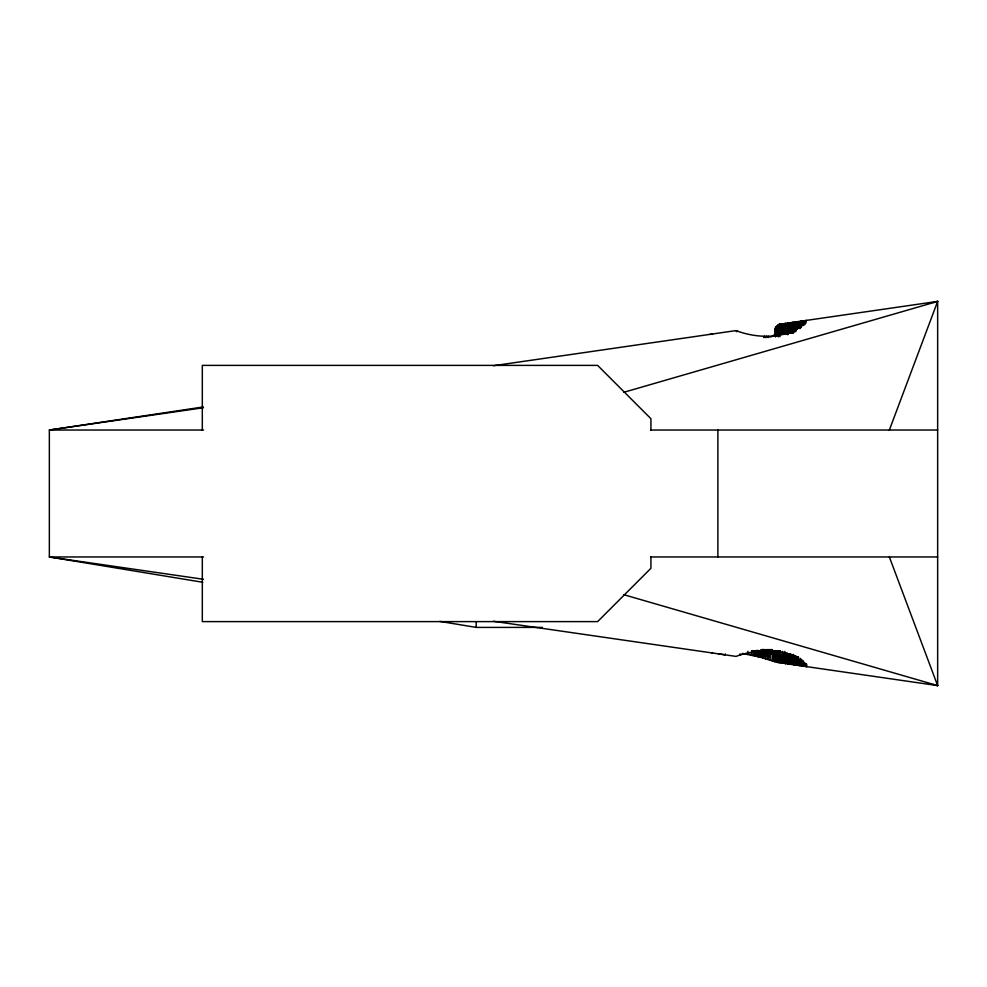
<?xml version="1.0" encoding="UTF-8"?>
<svg xmlns="http://www.w3.org/2000/svg" width="987" height="987" viewBox="0 0 987 987"><rect width="100%" height="100%" fill="white"/><g stroke="black" fill="none" stroke-linecap="round" stroke-linejoin="round"><path stroke-width="1.48" d="M650.927 430.036L650.914 418.698L597.616 365.387L202.31 365.387L202.31 430.036M775.424 336.74L775.572 327.721L779.162 324.341L937.65 301.393L937.65 685.607L776.818 662.314L760.718 657.354L742.335 653.382M775.757 335.95L776.053 326.833L776.251 335.333M776.053 335.543L776.053 326.833M776.461 335.111L776.991 325.87M779.705 324.267L779.718 329.239C776.818 344.327 777.09 317.16 779.175 335.531L779.718 334.223L782.864 333.816L781.519 326.5L782.185 323.909L782.173 333.902L780.89 326.586L781.531 323.995L781.519 333.988L780.285 326.672L780.89 324.094L780.89 334.062L779.162 324.341L778.607 336.579M782.864 333.816L782.876 323.81L785.035 328.498L785.516 334.248M802.962 661.907L802.702 666.065L802.382 660.513L801.666 665.917L801.678 659.995M803.196 661.944L803.665 666.2L803.665 661.598M783.567 334.223L783.592 323.699M787.132 334.248L787.132 328.498L785.726 323.391L783.567 333.717L784.295 334.322L784.32 323.6L785.751 328.498L785.751 334.248M797.274 329.127L797.299 321.713L796.077 328.498L794.905 328.498L793.721 322.231L793.4 332.804M775.511 334.729L775.572 327.721L775.498 336.579M762.507 649.532L760.718 657.354L760.767 649.804M764.937 649.532L763.087 657.996L763.21 649.372M767.368 649.532L765.443 658.674L765.591 649.705M775.646 331.829L775.757 327.289M803.171 325.439L803.307 320.849L803.652 325.439M805.54 323.168L805.626 320.504L805.762 323.168M493.389 621.267L736.006 656.404L739.905 655.023L739.942 653.925L741.237 654.591C762.667 648.447 791.426 647.62 806.663 666.644M780.31 651.395L780.31 660.513L781.383 662.98L781.482 653.925M798.643 657.478L799.248 665.571L799.445 660.513L800.975 660.513L801.666 665.917M804.701 663.424L804.565 666.336L804.417 663.424M800.358 328.498L800.839 321.207L799.359 328.498L798.964 321.478L798.323 328.498L797.299 321.713M792.29 655.245L792.29 660.513L793.943 664.794L794.227 655.245M782.642 651.395L782.642 660.513L783.579 663.301L783.777 653.925M757.597 651.001L756.523 656.293L754.981 651.001M766.554 649.532L767.775 659.353L768.17 649.532M792.771 332.804L792.598 322.391L793.708 328.498M791.5 332.804L791.537 322.552L791.179 332.804M790.205 332.804L790.451 322.712L789.871 332.804M785.035 324.192L783.579 328.708L779.718 329.239L780.285 334.149L780.285 324.18L779.175 328.066L778.965 336.394M805.762 663.807L805.651 665.226L805.232 663.807L805.651 665.226L806.009 663.807M493.389 365.733L736.006 330.596C752.711 336.875 771.661 338.418 788.773 332.841L789.341 322.872L790.858 332.804M778.348 333.766L778.348 324.859L778.743 329.066L779.175 328.066M789.205 328.498L787.564 323.131L787.132 328.498L789.205 328.498L789.538 332.804M804.208 324.587L804.528 320.664L804.948 324.587M805.108 663.486L805.392 666.459L805.639 663.486M770.613 649.532L770.082 660.069L768.984 649.532M784.887 651.395L784.887 660.513L785.726 663.609L785.997 653.925M801.444 327.005L801.975 321.034L802.123 325.513M777.904 651.395L777.904 660.513L776.818 662.314L776.966 651.001M780.31 660.513L779.125 662.647L779.372 651.001M755.524 651.001L754.722 655.861L754.031 651.001M793.708 332.804L793.708 324.192L795.51 321.972L794.905 331.373M767.775 659.353L769.798 649.532M772.241 649.532L772.365 660.796L773.055 651.001M775.486 651.001L775.486 660.513L774.61 661.549L774.536 651.001M757.189 651.001L758.324 656.737L759.854 651.001M787.083 652.913L787.811 663.906L788.169 653.925M790.365 654.726L790.451 653.925L791.895 655.343L795.707 656.01L793.375 655.985L798.347 656.898L794.782 656.663M803.665 666.2L803.961 663.363M779.496 328.77L780.285 326.672M747.912 651.309L747.578 654.332L759.571 653.925L760.718 657.354M775.486 653.925L774.61 661.549L773.055 653.925M784.295 334.322L785.035 328.498L785.751 328.498L785.726 323.391M795.152 655.948L796.349 665.152L796.953 657.478M792.29 660.513L791.759 664.485L791.278 654.43M796.953 660.513L797.841 665.361L798.643 660.513M805.096 664.535L805.232 663.807M799.248 665.571L800.223 660.513L801.012 665.818L800.975 660.513M787.564 334.581L787.86 333.15L788.033 334.581M751.502 650.63L752.439 651.938L752.699 650.63M802.838 660.513L802.53 661.882L802.505 660.513L801.802 661.241M795.806 331.644L796.312 329.535L802.752 324.92L806.663 320.356M767.923 337.517L768.231 336.246L768.947 337.517M782.185 326.401L782.876 323.81M782.185 328.905L782.876 326.302M782.864 328.807L784.32 323.6M757.066 650.63L756.832 651.309L756.437 650.63M725.359 653.925L725.038 654.825L718.807 653.912M751.132 655.06L751.551 653.925L752.921 655.454L754.031 653.925M889.361 430.036L937.65 301.393L933.184 302.515M765.752 337.517L766.282 336.259L766.837 337.517M787.811 663.906L789.218 660.513L789.218 654.43M792.598 322.391L791.821 324.192L793.092 328.498M785.726 663.609L787.083 660.513M783.579 663.301L784.887 660.513M775.474 333.89L772.685 336.086M781.383 662.98L782.642 660.513M753.303 650.63L753.895 651.704L755.808 650.63M763.593 337.517L764.308 336.222L764.666 337.517M788.527 332.804L788.527 324.192L789.341 322.872M796.743 657.712L797.669 658.267M776.251 330.966L776.72 334.901M779.409 651.79L780.421 650.778L777.608 651.506M788.773 332.841L796.312 329.535M737.585 331.188L736.536 331.644L736.006 330.596M771.994 336.407L770.526 337.023M739.905 655.023L741.237 654.591M623.784 392.308L937.65 301.393M711.553 652.863L712.552 652.58M203.322 406.965L49.35 430.036L49.35 556.964L202.779 582.281M203.47 407.717L49.35 430.036L203.569 430.036M711.158 334.186L709.9 334.371M780.89 326.586L783.579 326.203M788.527 324.192L793.708 324.192M790.538 328.498L789.871 328.498L789.205 324.192M792.142 332.804L790.538 324.192M650.618 430.036L937.65 430.036M203.569 556.964L49.35 556.964L203.47 579.283M650.618 556.964L937.65 556.964M439.758 621.378L476.215 627.399L542.344 627.399M768.17 653.925L769.391 653.925M770.613 653.925L771.834 653.925L771.427 649.532M796.349 665.152L796.065 660.513L795.152 660.513L794.782 664.917L794.227 660.513L775.486 660.513L776.818 662.314M758.781 650.63L760.335 650.976L756.992 650.396L758.324 651.161M933.184 684.484L937.65 685.607L889.361 556.964M711.553 334.137L712.552 334.42M623.784 594.692L937.65 685.607M777.904 660.513L779.125 662.647M790.451 322.712L791.821 328.498M783.579 328.708L784.307 330.744M752.106 650.63L752.439 651.938M763.087 657.996L761.668 649.532M779.175 331.805L780.001 336.678M755.191 650.63L755.363 651.494M800.593 658.354L801.049 660.624M765.443 658.674L764.148 649.532M794.782 330.337L795.016 331.644M787.564 323.131L788.527 328.498M789.218 660.513L789.822 664.202L790.266 653.925M793.943 664.794L793.264 654.43M759.299 651.001L759.571 653.925M774.005 651.001L774.277 653.925M778.842 651.001L779.113 653.925M776.436 651.001L776.695 653.925M795.51 321.972L796.077 328.498M777.966 329.559L777.62 325.377L777.62 335.703M806.65 664.202L806.848 666.669M800.839 321.207L801.21 327.042M756.523 656.293L756.461 651.001M775.572 327.721L775.646 336.148M804.528 320.664L804.541 323.613M775.511 328.128L775.523 332.224M797.817 658.218L797.841 665.361M805.392 663.437L805.392 666.459M779.162 324.341L779.175 335.531M778.348 324.859L778.348 336.727M796.065 656.565L796.065 660.513M792.462 324.192L792.462 332.804M779.718 329.239L779.718 334.223M758.324 650.63L758.324 656.737M717.882 430.036L717.882 556.964M650.927 556.964L650.914 568.302L597.616 621.613L202.31 621.613L202.31 556.964M476.215 621.65L476.215 627.399"/></g></svg>
